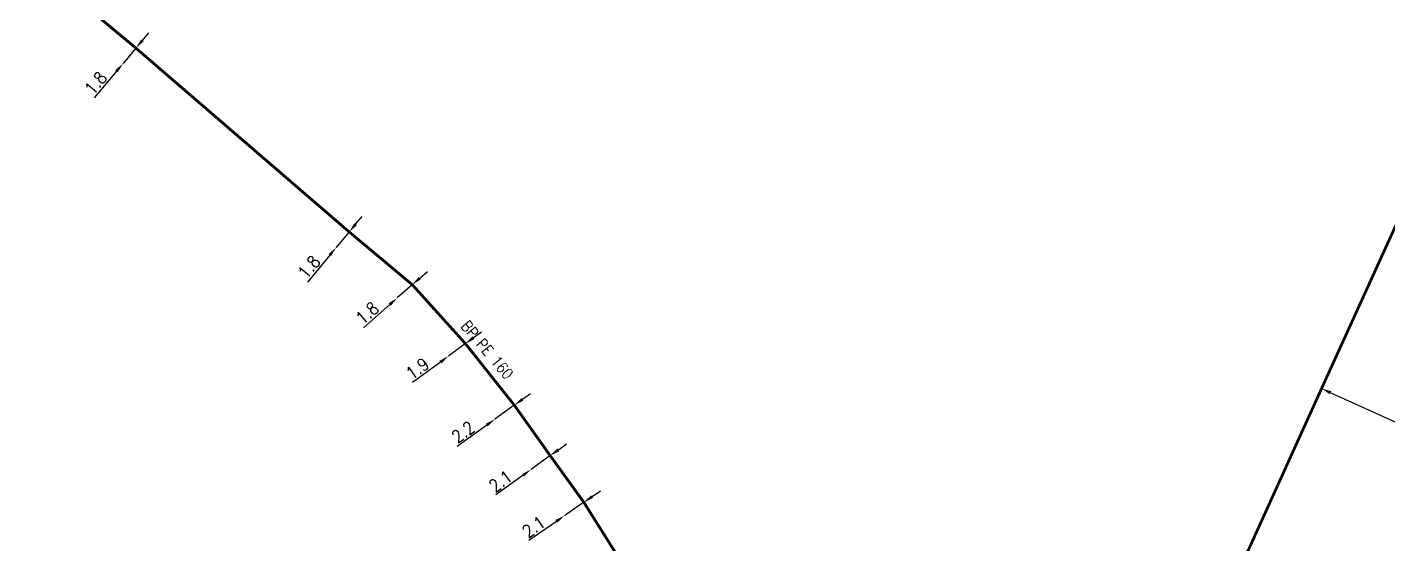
# Model space of a CAD drawing. Header units: millimetres. Extents: x 184998 to 186003, y 126995 to 128002.
# Drawn here: x 185626.9 to 185749, y 127083.8 to 127130.2 of the extents above; entities that cross this region are included whole.
import ezdxf
from ezdxf.enums import TextEntityAlignment as Align

# ---------------------------------------------------------------- set-up
doc = ezdxf.new("R2010")
doc.units = ezdxf.units.MM
doc.header["$PDMODE"] = 34
doc.linetypes.add('L_25_AP', pattern=[2000, 1000, 1000])
doc.linetypes.add('L_25_PE', pattern=[2000, 1000, 1000])
doc.layers.get('DEFPOINTS').update_dxf_attribs({"linetype": 'CONTINUOUS'})
doc.layers.add('L_150', color=1, linetype='CONTINUOUS')
doc.styles.get("Standard").update_dxf_attribs({"font": 'romans.shx', "width": 0.85})
doc.dimstyles.get("Standard").update_dxf_attribs({"dimtxt": 1.5, "dimasz": 1.2, "dimexe": 0.625, "dimexo": 0.625, "dimgap": 0.25, "dimtad": 1, "dimdec": 1, "dimzin": 0, "dimdsep": 46, "dimtxsty": 'Standard', "dimcen": -0.5, "dimadec": 0, "dimazin": 0, "dimtfac": 1, "dimtdec": 1, "dimtmove": 0, "dimatfit": 3, "dimfxl": 0, "dimtolj": 1, "dimtzin": 0, "dimarcsym": 0})

# ---------------------------------------------------------------- blocks, each defined once
blk = doc.blocks.new('*D352')
at = {"layer": 'DEFPOINTS', "color": 0, "linetype": 'Continuous', "transparency": 16777216}
for p in [(185636.65, 127128.28), (185635.5, 127126.9), (185635.5, 127126.9)]:
    blk.add_point(p, dxfattribs=at)
at = {"layer": 'L_150', "color": 0, "linetype": 'Continuous', "lineweight": -2, "transparency": 16777216}
for p, q in [((185637.23, 127128.97), (185637.81, 127129.66)), ((185636.65, 127128.28), (185635.5, 127126.9)), ((185634.92, 127126.22), (185632.9, 127123.81))]:
    blk.add_line(p, q, dxfattribs=at)
at = {"layer": 'L_150', "color": 0, "linetype": 'Continuous', "transparency": 16777216}
for points in [[(185637.12, 127129.07), (185637.35, 127128.88), (185636.65, 127128.28)], [(185634.8, 127126.31), (185635.03, 127126.12), (185635.5, 127126.9)]]:
    blk.add_solid(points, dxfattribs=at)
at = {"layer": 'L_150', "color": 0, "linetype": 'Continuous', "transparency": 16777216, "insert": (185633.04, 127125.15), "char_height": 1.125, "attachment_point": 5, "rotation": 49.9876}
blk.add_mtext('\\A1;1.8', dxfattribs=at)
blk = doc.blocks.new('*D353')
at = {"layer": 'DEFPOINTS', "color": 0, "linetype": 'Continuous', "transparency": 16777216}
for p in [(185655.79, 127111.78), (185654.63, 127110.39), (185654.63, 127110.39)]:
    blk.add_point(p, dxfattribs=at)
at = {"layer": 'L_150', "color": 0, "linetype": 'Continuous', "lineweight": -2, "transparency": 16777216}
for p, q in [((185656.36, 127112.47), (185656.94, 127113.16)), ((185655.79, 127111.78), (185654.63, 127110.39)), ((185654.06, 127109.7), (185652.05, 127107.28))]:
    blk.add_line(p, q, dxfattribs=at)
at = {"layer": 'L_150', "color": 0, "linetype": 'Continuous', "transparency": 16777216}
for points in [[(185656.25, 127112.57), (185656.48, 127112.37), (185655.79, 127111.78)], [(185653.94, 127109.8), (185654.17, 127109.61), (185654.63, 127110.39)]]:
    blk.add_solid(points, dxfattribs=at)
at = {"layer": 'L_150', "color": 0, "linetype": 'Continuous', "transparency": 16777216, "insert": (185652.19, 127108.63), "char_height": 1.125, "attachment_point": 5, "rotation": 50.2694}
blk.add_mtext('\\A1;1.8', dxfattribs=at)
blk = doc.blocks.new('*D354')
at = {"layer": 'DEFPOINTS', "color": 0, "linetype": 'Continuous', "transparency": 16777216}
for p in [(185661.45, 127107.04), (185660.1, 127105.85), (185660.1, 127105.85)]:
    blk.add_point(p, dxfattribs=at)
at = {"layer": 'L_150', "color": 0, "linetype": 'Continuous', "lineweight": -2, "transparency": 16777216}
for p, q in [((185662.13, 127107.63), (185662.81, 127108.23)), ((185661.45, 127107.04), (185660.1, 127105.85)), ((185659.43, 127105.26), (185657.07, 127103.18))]:
    blk.add_line(p, q, dxfattribs=at)
at = {"layer": 'L_150', "color": 0, "linetype": 'Continuous', "transparency": 16777216}
for points in [[(185662.03, 127107.74), (185662.23, 127107.52), (185661.45, 127107.04)], [(185659.33, 127105.37), (185659.52, 127105.14), (185660.1, 127105.85)]]:
    blk.add_solid(points, dxfattribs=at)
at = {"layer": 'L_150', "color": 0, "linetype": 'Continuous', "transparency": 16777216, "insert": (185657.41, 127104.49), "char_height": 1.125, "attachment_point": 5, "rotation": 41.2891}
blk.add_mtext('\\A1;1.8', dxfattribs=at)
blk = doc.blocks.new('*D355')
at = {"layer": 'DEFPOINTS', "color": 0, "linetype": 'Continuous', "transparency": 16777216}
for p in [(185666.22, 127101.75), (185664.69, 127100.62), (185664.69, 127100.62)]:
    blk.add_point(p, dxfattribs=at)
at = {"layer": 'L_150', "color": 0, "linetype": 'Continuous', "lineweight": -2, "transparency": 16777216}
for p, q in [((185666.94, 127102.29), (185667.67, 127102.82)), ((185666.22, 127101.75), (185664.69, 127100.62)), ((185663.97, 127100.09), (185661.48, 127098.25))]:
    blk.add_line(p, q, dxfattribs=at)
at = {"layer": 'L_150', "color": 0, "linetype": 'Continuous', "transparency": 16777216}
for points in [[(185666.86, 127102.41), (185667.03, 127102.16), (185666.22, 127101.75)], [(185663.88, 127100.21), (185664.06, 127099.97), (185664.69, 127100.62)]]:
    blk.add_solid(points, dxfattribs=at)
at = {"layer": 'L_150', "color": 0, "linetype": 'Continuous', "transparency": 16777216, "insert": (185661.91, 127099.51), "char_height": 1.125, "attachment_point": 5, "rotation": 36.4166}
blk.add_mtext('\\A1;1.9', dxfattribs=at)
blk = doc.blocks.new('*D356')
at = {"layer": 'DEFPOINTS', "color": 0, "linetype": 'Continuous', "transparency": 16777216}
for p in [(185670.61, 127096.22), (185668.87, 127094.96), (185668.87, 127094.96)]:
    blk.add_point(p, dxfattribs=at)
at = {"layer": 'L_150', "color": 0, "linetype": 'Continuous', "lineweight": -2, "transparency": 16777216}
for p, q in [((185671.34, 127096.75), (185672.07, 127097.27)), ((185670.61, 127096.22), (185668.87, 127094.96)), ((185668.14, 127094.43), (185665.48, 127092.51))]:
    blk.add_line(p, q, dxfattribs=at)
at = {"layer": 'L_150', "color": 0, "linetype": 'Continuous', "transparency": 16777216}
for points in [[(185671.25, 127096.87), (185671.43, 127096.63), (185670.61, 127096.22)], [(185668.05, 127094.56), (185668.23, 127094.31), (185668.87, 127094.96)]]:
    blk.add_solid(points, dxfattribs=at)
at = {"layer": 'L_150', "color": 0, "linetype": 'Continuous', "transparency": 16777216, "insert": (185666.01, 127093.82), "char_height": 1.125, "attachment_point": 5, "rotation": 35.8553}
blk.add_mtext('\\A1;2.2', dxfattribs=at)
blk = doc.blocks.new('*D357')
at = {"layer": 'DEFPOINTS', "color": 0, "linetype": 'Continuous', "transparency": 16777216}
for p in [(185673.83, 127091.69), (185672.12, 127090.46), (185672.12, 127090.46)]:
    blk.add_point(p, dxfattribs=at)
at = {"layer": 'L_150', "color": 0, "linetype": 'Continuous', "lineweight": -2, "transparency": 16777216}
for p, q in [((185674.56, 127092.21), (185675.29, 127092.74)), ((185673.83, 127091.69), (185672.12, 127090.46)), ((185671.39, 127089.93), (185668.96, 127088.17))]:
    blk.add_line(p, q, dxfattribs=at)
at = {"layer": 'L_150', "color": 0, "linetype": 'Continuous', "transparency": 16777216}
for points in [[(185674.47, 127092.33), (185674.64, 127092.09), (185673.83, 127091.69)], [(185671.31, 127090.05), (185671.48, 127089.81), (185672.12, 127090.46)]]:
    blk.add_solid(points, dxfattribs=at)
at = {"layer": 'L_150', "color": 0, "linetype": 'Continuous', "transparency": 16777216, "insert": (185669.37, 127089.4), "char_height": 1.125, "attachment_point": 5, "rotation": 35.7994}
blk.add_mtext('\\A1;2.1', dxfattribs=at)
blk = doc.blocks.new('*D358')
at = {"layer": 'DEFPOINTS', "color": 0, "linetype": 'Continuous', "transparency": 16777216}
for p in [(185676.85, 127087.5), (185675.12, 127086.3), (185675.12, 127086.3)]:
    blk.add_point(p, dxfattribs=at)
at = {"layer": 'L_150', "color": 0, "linetype": 'Continuous', "lineweight": -2, "transparency": 16777216}
for p, q in [((185676.85, 127087.5), (185675.12, 127086.3)), ((185677.59, 127088.01), (185678.33, 127088.52)), ((185674.38, 127085.79), (185671.91, 127084.08))]:
    blk.add_line(p, q, dxfattribs=at)
at = {"layer": 'L_150', "color": 0, "linetype": 'Continuous', "transparency": 16777216}
for points in [[(185677.5, 127088.13), (185677.67, 127087.89), (185676.85, 127087.5)], [(185674.29, 127085.91), (185674.46, 127085.67), (185675.12, 127086.3)]]:
    blk.add_solid(points, dxfattribs=at)
at = {"layer": 'L_150', "color": 0, "linetype": 'Continuous', "transparency": 16777216, "insert": (185672.35, 127085.3), "char_height": 1.125, "attachment_point": 5, "rotation": 34.6626}
blk.add_mtext('\\A1;2.1', dxfattribs=at)
blk = doc.blocks.new('*D887')
at = {"layer": 'DEFPOINTS', "color": 0, "linetype": 'Continuous', "transparency": 16777216}
for p in [(185743.05, 127097.71), (185757.67, 127091.09), (185757.67, 127091.09)]:
    blk.add_point(p, dxfattribs=at)
at = {"layer": 'L_150', "color": 0, "linetype": 'Continuous', "lineweight": -2, "transparency": 16777216}
blk.add_line((185743.87, 127097.34), (185756.85, 127091.46), dxfattribs=at)
at = {"layer": 'L_150', "color": 0, "linetype": 'Continuous', "transparency": 16777216}
for points in [[(185743.93, 127097.47), (185743.81, 127097.2), (185743.05, 127097.71)], [(185756.92, 127091.6), (185756.79, 127091.32), (185757.67, 127091.09)]]:
    blk.add_solid(points, dxfattribs=at)
at = {"layer": 'L_150', "color": 0, "linetype": 'Continuous', "transparency": 16777216, "insert": (185751.61, 127094.66), "char_height": 1.125, "attachment_point": 5, "rotation": 335.6427}
blk.add_mtext('\\A1;16.1', dxfattribs=at)

msp = doc.modelspace()

# ---------------------------------------------------------------- linework, layer by layer
at = {"layer": 'L_150', "linetype": 'L_25_PE', "const_width": 0.25}
msp.add_lwpolyline([(185627.02, 127136.3), (185636.65, 127128.28), (185655.79, 127111.78), (185661.45, 127107.04), (185666.22, 127101.75), (185670.61, 127096.22), (185673.83, 127091.69), (185676.85, 127087.5), (185679.95, 127082.56)], dxfattribs=at)
at = {"layer": 'L_150', "linetype": 'L_25_AP', "const_width": 0.25}
msp.add_lwpolyline([(185706.23, 127042.17), (185707.02, 127042.59), (185718.53, 127048.65), (185723.9, 127049.85), (185733.68, 127071.44), (185733.02, 127075.57), (185743.05, 127097.71), (185757.63, 127129.76)], dxfattribs=at)

# ---------------------------------------------------------------- texts
at = {"layer": 'L_150', "linetype": 'L_25_PE', "width": 0.85}
msp.add_text('BP PE 160', height=1, rotation=310.2488, dxfattribs=at).set_placement((185668.18, 127101.19), align=Align.MIDDLE)

# ---------------------------------------------------------------- dimensions: what is measured, and where the dimension line sits
at = {"layer": 'L_150', "linetype": 'Continuous'}
for base, p1, p2, angle, picture, middle in [((185635.5, 127126.9), (185636.65, 127128.28), (185635.5, 127126.9), 49.9876, '*D352', (185633.62, 127124.67)), ((185654.63, 127110.39), (185655.79, 127111.78), (185654.63, 127110.39), 50.2694, '*D353', (185652.77, 127108.15)), ((185660.1, 127105.85), (185661.45, 127107.04), (185660.1, 127105.85), 41.2891, '*D354', (185657.91, 127103.92)), ((185664.69, 127100.62), (185666.22, 127101.75), (185664.69, 127100.62), 36.4166, '*D355', (185662.36, 127098.9)), ((185668.87, 127094.96), (185670.61, 127096.22), (185668.87, 127094.96), 35.8553, '*D356', (185666.45, 127093.21)), ((185757.67, 127091.09), (185743.05, 127097.71), (185757.67, 127091.09), 155.6427, '*D887', (185751.3, 127093.98)), ((185672.12, 127090.46), (185673.83, 127091.69), (185672.12, 127090.46), 35.7994, '*D357', (185669.81, 127088.79)), ((185675.12, 127086.3), (185676.85, 127087.5), (185675.12, 127086.3), 34.6626, '*D358', (185672.77, 127084.68))]:
    dim = msp.add_linear_dim(base=base, p1=p1, p2=p2, angle=angle, dimstyle='Standard', override={"dimscale": 0.75}, dxfattribs=at)
    dim.commit()
    dim.dimension.update_dxf_attribs({"geometry": picture, "text_midpoint": middle, "dimtype": 160})

doc.saveas('drawing.dxf')
